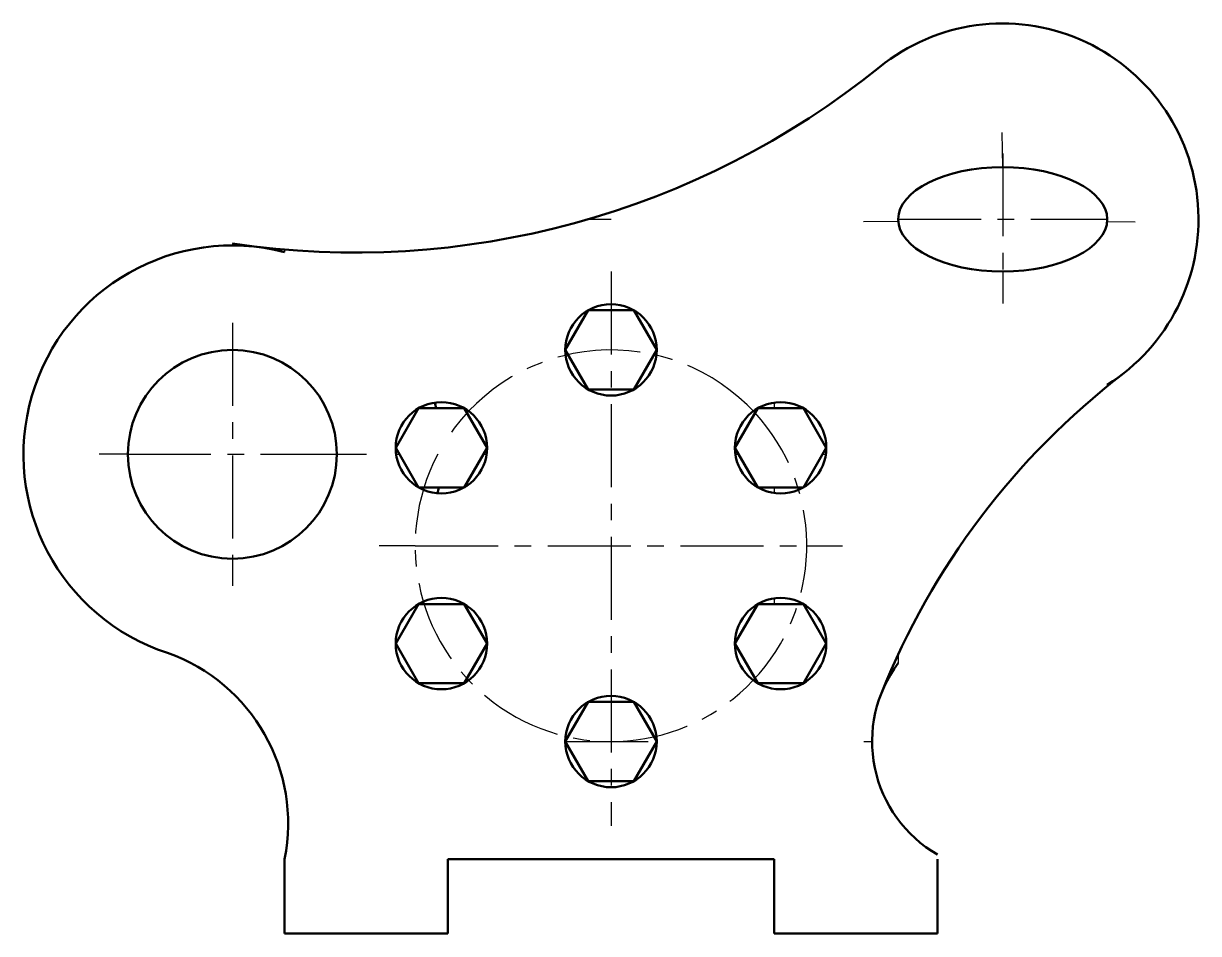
# Model space of a CAD drawing. Header units: millimetres. Extents: x 4.9 to 94.9, y 20.3 to 90.
import ezdxf

# ---------------------------------------------------------------- set-up
doc = ezdxf.new("R2010")
doc.units = ezdxf.units.MM
doc.header["$LTSCALE"] = 0.2
doc.linetypes.add('CENTER', pattern=[50.8, 31.75, -6.35, 6.35, -6.35])
doc.layers.get('0').update_dxf_attribs({"lineweight": 50})
doc.layers.add('图层3', color=2, linetype='CENTER', lineweight=25)

# ---------------------------------------------------------------- blocks, each defined once
blk = doc.blocks.new('*U1')
blk.add_lwpolyline([(-1.75, 3.031), (-3.5, 0), (-1.75, -3.031), (1.75, -3.031), (3.5, 0), (1.75, 3.031)], close=True)
blk = doc.blocks.new('*U2')
at = {"color": 0, "linetype": 'ByBlock', "lineweight": -2, "transparency": 16777216}
blk.add_blockref('*U1', (49.914, 65), dxfattribs=at)
for p, rotation in [((36.923, 57.5), 59.99999999999999), ((62.904, 57.5), 299.9999999999999), ((36.923, 42.5), 120), ((62.904, 42.5), 240), ((49.914, 35), 180)]:
    blk.add_blockref('*U1', p, dxfattribs=dict(at, rotation=rotation))
blk = doc.blocks.new('*U3')
blk.add_circle((0, 0), 3.5)
blk = doc.blocks.new('*U4')
at = {"color": 0, "linetype": 'ByBlock', "lineweight": -2, "transparency": 16777216}
blk.add_blockref('*U3', (49.914, 65), dxfattribs=at)
for p, rotation in [((36.923, 57.5), 59.99999999999999), ((62.904, 57.5), 299.9999999999999), ((36.923, 42.5), 120), ((62.904, 42.5), 240), ((49.914, 35), 180)]:
    blk.add_blockref('*U3', p, dxfattribs=dict(at, rotation=rotation))

msp = doc.modelspace()

# ---------------------------------------------------------------- linework, layer by layer
for p, q in [((24.914, 20.297), (24.914, 26)), ((37.414, 26), (62.414, 26)), ((37.414, 26), (37.414, 20.297)), ((62.414, 26), (62.414, 20.297)), ((74.914, 20.297), (74.914, 26)), ((74.914, 26), (74.914, 26)), ((37.414, 20.297), (24.914, 20.297)), ((62.414, 20.297), (74.914, 20.297))]:
    msp.add_line(p, q)
msp.add_circle((20.914, 57), 8)
for centre, radius, start, end in [((79.914, 75), 15, 302.23095, 128.93456), ((30.267, 136.451), 64, 261.5959, 308.93456), ((20.914, 57), 16, 75.52249, 251.91999), ((124.486, 17.188), 58, 127.63169, 158.21691), ((20.914, 57), 16, 12.74974, 14.3404), ((20.914, 57), 16, 349.23728, 350.89797), ((11.32, 28.722), 13.863, 348.67583, 70.4997), ((79.914, 35), 10, 143.1301, 240)]:
    msp.add_arc(centre, radius, start, end)
msp.add_ellipse((79.914, 75), major_axis=(-8.007, 0), ratio=0.499563)
at = {"layer": '图层3'}
for p, q in [((79.914, 79), (79.888, 81.642)), ((79.914, 80.049), (79.914, 71)), ((48.149, 75), (49.914, 75)), ((71.914, 74.833), (69.245, 74.818)), ((71.907, 75), (87.921, 75)), ((71.914, 75.167), (71.914, 74.833)), ((87.914, 75.167), (87.914, 74.833)), ((87.914, 74.833), (90.056, 74.818)), ((20.914, 73.139), (20.914, 73)), ((24.914, 72.676), (24.914, 72.492)), ((49.914, 71), (49.914, 28.535)), ((79.914, 71), (79.914, 68.541)), ((20.914, 67.071), (20.914, 49)), ((20.914, 67.071), (20.914, 67.071)), ((87.914, 62.311), (87.914, 62.204)), ((62.414, 60.965), (62.414, 60.531)), ((12.914, 57), (10.708, 57)), ((12.914, 57), (28.914, 57)), ((28.914, 57), (31.186, 57)), ((33.459, 57), (33.712, 57)), ((40.135, 57), (40.387, 57)), ((59.44, 57), (59.693, 57)), ((66.115, 57), (66.368, 57)), ((62.414, 54.469), (62.414, 54.035)), ((24.914, 50.072), (24.914, 50)), ((34.914, 50), (32.146, 50)), ((34.914, 50), (64.914, 50)), ((64.914, 50), (67.643, 50)), ((20.914, 49), (20.914, 46.924)), ((62.414, 45.965), (62.414, 45.531)), ((71.914, 41.685), (71.914, 41)), ((46.414, 35), (53.414, 35)), ((69.289, 35), (69.914, 35)), ((37.414, 26), (62.414, 26)), ((37.414, 26), (37.414, 20.297)), ((62.414, 26), (62.414, 20.297))]:
    msp.add_line(p, q, dxfattribs=at)
for start, end in [(42.66684, 146.44269), (152.18186, 42.66684)]:
    msp.add_arc((49.914, 50), 15, start, end, dxfattribs=at)

# ---------------------------------------------------------------- block references
for name in ['*U4', '*U2']:
    msp.add_blockref(name, (0, 0))

doc.saveas('drawing.dxf')
